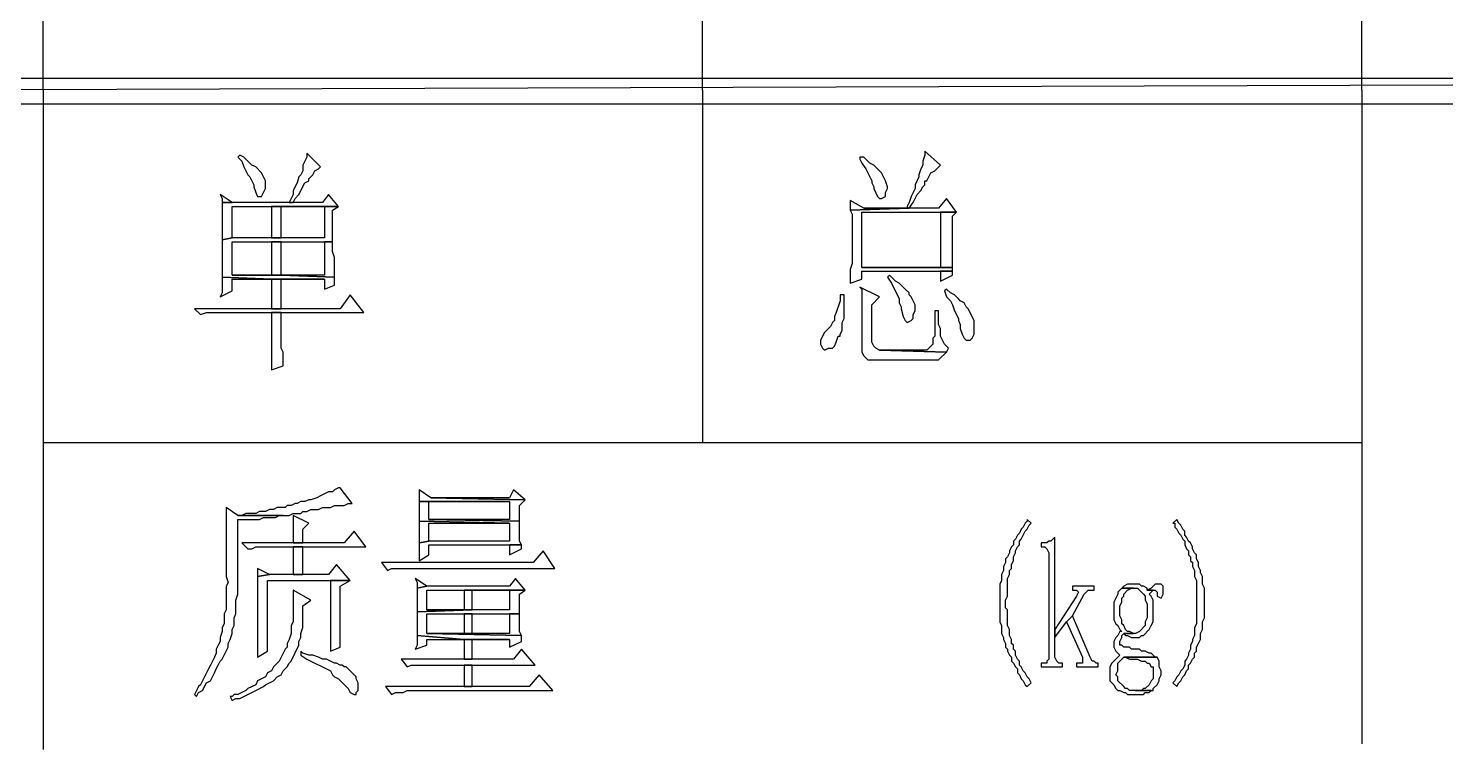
# Model space of a CAD drawing. Extents: x -15.4 to 0.8, y 0.3 to 11.8.
# Drawn here: x -1.348 to -0.748, y 1.055 to 1.361 of the extents above; entities that cross this region are included whole.
import ezdxf

# ---------------------------------------------------------------- set-up
doc = ezdxf.new("R2010")
doc.units = 0
doc.header["$MEASUREMENT"] = 0
doc.linetypes.add('AUSGEZOGEN', pattern=[0])
doc.layers.get('0').update_dxf_attribs({"linetype": 'AUSGEZOGEN'})

msp = doc.modelspace()

# ---------------------------------------------------------------- linework, layer by layer
for points in [[(-1.34211, 1.3344), (-1.34211, 2.6744)], [(-1.06295, 1.3344), (-1.06295, 2.6744)], [(-0.78378, 1.3344), (-0.78378, 2.6744)], [(-3.26878, 1.3394), (-3.26878, 1.32856), (-3.26878, 1.32856), (0.08122, 1.3394), (-3.26878, 1.3394)], [(-3.26878, 1.32856), (0.08122, 1.3394), (0.08122, 1.3394), (0.08122, 1.32856), (-3.26878, 1.32856)], [(-1.34211, 1.3344), (-1.34211, 1.05523)], [(-1.06295, 1.3344), (-1.06295, 1.18523)], [(-0.78378, 1.3344), (-0.78378, 1.05773)], [(-0.96878, 1.30856), (-0.96878, 1.3069), (-0.96878, 1.3069), (-0.96961, 1.3044), (-0.96961, 1.3044), (-0.96961, 1.30273), (-0.96961, 1.30273), (-0.97045, 1.30106), (-0.97045, 1.30106), (-0.97128, 1.29856), (-0.97128, 1.29856), (-0.97128, 1.29773), (-0.97128, 1.29773), (-0.97295, 1.2944), (-0.97295, 1.2944), (-0.97295, 1.29273), (-0.97295, 1.29273), (-0.97461, 1.2894), (-0.97461, 1.2894), (-0.97545, 1.2869), (-0.97545, 1.2869), (-0.97628, 1.28523), (-0.97628, 1.28523), (-0.97628, 1.2844), (-0.97628, 1.2844), (-0.99461, 1.2844), (-0.99461, 1.2844), (-0.97545, 1.2844), (-0.97545, 1.2844), (-0.97378, 1.2869), (-0.97378, 1.2869), (-0.97295, 1.28856), (-0.97295, 1.28856), (-0.97211, 1.29023), (-0.97211, 1.29023), (-0.97045, 1.2919), (-0.97045, 1.2919), (-0.96961, 1.29356), (-0.96961, 1.29356), (-0.96878, 1.2944), (-0.96878, 1.2944), (-0.96878, 1.29606), (-0.96878, 1.29606), (-0.96795, 1.29606), (-0.96795, 1.29606), (-0.96711, 1.29773), (-0.96711, 1.29773), (-0.96628, 1.2994), (-0.96628, 1.2994), (-0.96461, 1.30023), (-0.96461, 1.30023), (-0.96211, 1.30273), (-0.96878, 1.30856)], [(-1.25878, 1.3069), (-1.25961, 1.30606), (-1.25961, 1.30606), (-1.25795, 1.3044), (-1.25795, 1.3044), (-1.25711, 1.3019), (-1.25711, 1.3019), (-1.25545, 1.29856), (-1.25545, 1.29856), (-1.25461, 1.29773), (-1.25461, 1.29773), (-1.25295, 1.2944), (-1.25295, 1.2944), (-1.25295, 1.29356), (-1.25295, 1.29356), (-1.25211, 1.29106), (-1.25211, 1.29106), (-1.25128, 1.2894), (-1.25128, 1.2894), (-1.24961, 1.2894), (-1.24961, 1.2894), (-1.24878, 1.29106), (-1.24878, 1.29106), (-1.24795, 1.29273), (-1.24795, 1.29273), (-1.24795, 1.29606), (-1.24795, 1.29606), (-1.24878, 1.29773), (-1.24878, 1.29773), (-1.24961, 1.2994), (-1.24961, 1.2994), (-1.25211, 1.3019), (-1.25211, 1.3019), (-1.25378, 1.30273), (-1.25378, 1.30273), (-1.25711, 1.30606), (-1.25878, 1.3069)], [(-1.23045, 1.30773), (-1.23045, 1.30606), (-1.23045, 1.30606), (-1.23211, 1.30273), (-1.23211, 1.30273), (-1.23211, 1.30023), (-1.23211, 1.30023), (-1.23295, 1.29856), (-1.23295, 1.29856), (-1.23378, 1.29773), (-1.23378, 1.29773), (-1.23461, 1.29523), (-1.23461, 1.29523), (-1.23628, 1.2919), (-1.23628, 1.2919), (-1.23628, 1.29023), (-1.23628, 1.29023), (-1.23711, 1.28856), (-1.23711, 1.28856), (-1.23795, 1.2869), (-1.23795, 1.2869), (-1.23628, 1.2869), (-1.23628, 1.2869), (-1.23545, 1.28856), (-1.23545, 1.28856), (-1.23378, 1.29023), (-1.23378, 1.29023), (-1.23128, 1.29523), (-1.23128, 1.29523), (-1.22961, 1.29606), (-1.22961, 1.29606), (-1.22961, 1.2969), (-1.22961, 1.2969), (-1.22795, 1.29856), (-1.22795, 1.29856), (-1.22711, 1.30023), (-1.22711, 1.30023), (-1.22545, 1.30106), (-1.22545, 1.30106), (-1.22461, 1.3019), (-1.23045, 1.30773)], [(-0.99628, 1.30606), (-0.99628, 1.30523), (-0.99628, 1.30523), (-0.99545, 1.30356), (-0.99545, 1.30356), (-0.99378, 1.30106), (-0.99378, 1.30106), (-0.99295, 1.2994), (-0.99295, 1.2994), (-0.99211, 1.29773), (-0.99211, 1.29773), (-0.99128, 1.29606), (-0.99128, 1.29606), (-0.99128, 1.29523), (-0.99128, 1.29523), (-0.99045, 1.29356), (-0.99045, 1.29356), (-0.99045, 1.29273), (-0.99045, 1.29273), (-0.98878, 1.2894), (-0.98878, 1.2894), (-0.98795, 1.28856), (-0.98795, 1.28856), (-0.98711, 1.28856), (-0.98711, 1.28856), (-0.98545, 1.2894), (-0.98545, 1.2894), (-0.98545, 1.29106), (-0.98545, 1.29106), (-0.98461, 1.29273), (-0.98461, 1.29273), (-0.98461, 1.29356), (-0.98461, 1.29356), (-0.98545, 1.29606), (-0.98545, 1.29606), (-0.98628, 1.29773), (-0.98628, 1.29773), (-0.98711, 1.2994), (-0.98711, 1.2994), (-0.98795, 1.30023), (-0.98795, 1.30023), (-0.98878, 1.30106), (-0.98878, 1.30106), (-0.99045, 1.30273), (-0.99045, 1.30273), (-0.99211, 1.30356), (-0.99211, 1.30356), (-0.99461, 1.30606), (-0.99628, 1.30606)], [(-1.26711, 1.29023), (-1.26628, 1.28856), (-1.26628, 1.28856), (-1.26628, 1.2869), (-1.26628, 1.2869), (-1.26211, 1.2869), (-1.26711, 1.29023)], [(-1.22128, 1.29023), (-1.22378, 1.2869), (-1.22378, 1.2869), (-1.26628, 1.2869), (-1.26628, 1.2869), (-1.26628, 1.27106), (-1.26628, 1.27106), (-1.26211, 1.2719), (-1.26211, 1.2719), (-1.26211, 1.28523), (-1.26211, 1.28523), (-1.21711, 1.28523), (-1.22128, 1.29023)], [(-1.21711, 1.28523), (-1.24545, 1.28523), (-1.24545, 1.28523), (-1.22295, 1.28523), (-1.22295, 1.28523), (-1.22295, 1.2719), (-1.22295, 1.2719), (-1.26211, 1.2719), (-1.26211, 1.2719), (-1.26628, 1.27106), (-1.26628, 1.27106), (-1.26628, 1.25523), (-1.26628, 1.25523), (-1.24545, 1.2544), (-1.24545, 1.2544), (-1.22295, 1.2544), (-1.22295, 1.2544), (-1.22295, 1.25023), (-1.22295, 1.25023), (-1.21878, 1.2519), (-1.21878, 1.2519), (-1.21878, 1.25523), (-1.21878, 1.25523), (-1.24128, 1.25606), (-1.24128, 1.25606), (-1.26211, 1.25606), (-1.26211, 1.25606), (-1.26211, 1.27023), (-1.26211, 1.27023), (-1.21961, 1.27023), (-1.21961, 1.27023), (-1.21961, 1.28356), (-1.21711, 1.28523)], [(-1.24545, 1.28523), (-1.24545, 1.2719), (-1.24545, 1.2719), (-1.24128, 1.2719), (-1.24128, 1.2719), (-1.24128, 1.28523), (-1.24128, 1.28523), (-1.22295, 1.28523), (-1.24545, 1.28523)], [(-0.95961, 1.28856), (-0.96295, 1.2844), (-0.96295, 1.2844), (-0.97545, 1.2844), (-0.97545, 1.2844), (-1.00045, 1.28356), (-1.00045, 1.28356), (-0.99961, 1.2819), (-0.99961, 1.2819), (-0.99961, 1.26106), (-0.99961, 1.26106), (-1.00045, 1.25856), (-1.00045, 1.25856), (-1.00045, 1.25273), (-1.00045, 1.25273), (-0.99545, 1.2544), (-0.99545, 1.2544), (-0.99545, 1.25773), (-0.99545, 1.25773), (-0.95711, 1.25773), (-0.95711, 1.25773), (-0.95711, 1.2594), (-0.95711, 1.2594), (-0.99545, 1.2594), (-0.99545, 1.2594), (-0.99545, 1.28273), (-0.99545, 1.28273), (-0.95545, 1.28273), (-0.95961, 1.28856)], [(-1.00045, 1.28773), (-1.00045, 1.28356), (-1.00045, 1.28356), (-0.97545, 1.2844), (-0.97545, 1.2844), (-0.99461, 1.2844), (-1.00045, 1.28773)], [(-0.95545, 1.28273), (-0.96211, 1.28273), (-0.96211, 1.28273), (-0.96211, 1.2594), (-0.96211, 1.2594), (-0.99545, 1.2594), (-0.99545, 1.2594), (-0.95711, 1.2594), (-0.95711, 1.2594), (-0.95711, 1.28106), (-0.95545, 1.28273)], [(-1.24128, 1.27023), (-1.24545, 1.27023), (-1.24545, 1.27023), (-1.24545, 1.25606), (-1.24545, 1.25606), (-1.26211, 1.25606), (-1.26211, 1.25606), (-1.24128, 1.25606), (-1.24128, 1.27023)], [(-1.21961, 1.27023), (-1.22295, 1.27023), (-1.22295, 1.27023), (-1.22295, 1.25606), (-1.22295, 1.25606), (-1.24128, 1.25606), (-1.24128, 1.25606), (-1.21878, 1.25523), (-1.21878, 1.25523), (-1.21878, 1.26356), (-1.21878, 1.26356), (-1.21961, 1.26606), (-1.21961, 1.26606), (-1.21961, 1.26773), (-1.21961, 1.27023)], [(-1.26628, 1.25523), (-1.26628, 1.24856), (-1.26628, 1.24856), (-1.26711, 1.2469), (-1.26711, 1.2469), (-1.26211, 1.2494), (-1.26211, 1.2494), (-1.26211, 1.2544), (-1.26211, 1.2544), (-1.24545, 1.2544), (-1.26628, 1.25523)], [(-1.24545, 1.2544), (-1.24545, 1.2419), (-1.24545, 1.2419), (-1.24128, 1.2419), (-1.24128, 1.2419), (-1.24128, 1.2544), (-1.24128, 1.2544), (-1.22295, 1.2544), (-1.24545, 1.2544)], [(-0.98378, 1.25606), (-0.98461, 1.25523), (-0.98461, 1.25523), (-0.98295, 1.25273), (-0.98295, 1.25273), (-0.97961, 1.24606), (-0.97961, 1.24606), (-0.97961, 1.2444), (-0.97961, 1.2444), (-0.97878, 1.24273), (-0.97878, 1.24273), (-0.97878, 1.2419), (-0.97878, 1.2419), (-0.97795, 1.23856), (-0.97795, 1.23856), (-0.97711, 1.2369), (-0.97711, 1.2369), (-0.97628, 1.23606), (-0.97628, 1.23606), (-0.97461, 1.2369), (-0.97461, 1.2369), (-0.97378, 1.23773), (-0.97378, 1.23773), (-0.97378, 1.2394), (-0.97378, 1.2394), (-0.97295, 1.24106), (-0.97295, 1.24106), (-0.97295, 1.24356), (-0.97295, 1.24356), (-0.97378, 1.24523), (-0.97378, 1.24523), (-0.97461, 1.2469), (-0.97461, 1.2469), (-0.97545, 1.24773), (-0.97545, 1.24773), (-0.97545, 1.24856), (-0.97545, 1.24856), (-0.97711, 1.25023), (-0.97711, 1.25023), (-0.97795, 1.25106), (-0.97795, 1.25106), (-0.97961, 1.25273), (-0.97961, 1.25273), (-0.98128, 1.25356), (-0.98128, 1.25356), (-0.98295, 1.25523), (-0.98378, 1.25606)], [(-0.95711, 1.25773), (-0.96211, 1.25773), (-0.96211, 1.25773), (-0.96211, 1.25356), (-0.96211, 1.25356), (-0.95711, 1.25606), (-0.95711, 1.25606), (-0.95711, 1.2569), (-0.95711, 1.25773)], [(-0.99628, 1.25106), (-0.99545, 1.25023), (-0.99545, 1.25023), (-0.99545, 1.22356), (-0.99545, 1.22356), (-0.99461, 1.2219), (-0.99461, 1.2219), (-0.99295, 1.22023), (-0.99295, 1.22023), (-0.96295, 1.22023), (-0.96295, 1.22023), (-0.95961, 1.22356), (-0.95961, 1.22356), (-0.98795, 1.2244), (-0.98795, 1.2244), (-0.98961, 1.22523), (-0.98961, 1.22523), (-0.99045, 1.22606), (-0.99045, 1.22606), (-0.99128, 1.22773), (-0.99128, 1.22773), (-0.99128, 1.24356), (-0.99128, 1.24356), (-0.98795, 1.2469), (-0.99628, 1.25106)], [(-0.95961, 1.25023), (-0.96045, 1.2494), (-0.96045, 1.2494), (-0.95961, 1.2469), (-0.95961, 1.2469), (-0.95795, 1.24523), (-0.95795, 1.24523), (-0.95711, 1.24356), (-0.95711, 1.24356), (-0.95628, 1.24106), (-0.95628, 1.24106), (-0.95461, 1.23773), (-0.95461, 1.23773), (-0.95461, 1.2369), (-0.95461, 1.2369), (-0.95378, 1.23523), (-0.95378, 1.23523), (-0.95378, 1.23356), (-0.95378, 1.23356), (-0.95295, 1.23106), (-0.95295, 1.23106), (-0.95211, 1.2294), (-0.95211, 1.2294), (-0.95128, 1.22856), (-0.95128, 1.22856), (-0.94961, 1.22856), (-0.94961, 1.22856), (-0.94878, 1.2294), (-0.94878, 1.2294), (-0.94795, 1.23106), (-0.94795, 1.23106), (-0.94795, 1.2369), (-0.94795, 1.2369), (-0.95045, 1.2419), (-0.95045, 1.2419), (-0.95128, 1.24273), (-0.95128, 1.24273), (-0.95211, 1.2444), (-0.95211, 1.2444), (-0.95378, 1.24523), (-0.95378, 1.24523), (-0.95461, 1.24606), (-0.95461, 1.24606), (-0.95628, 1.24773), (-0.95628, 1.24773), (-0.95795, 1.24856), (-0.95795, 1.24856), (-0.95961, 1.25023), (-0.95961, 1.25023)], [(-1.21211, 1.24773), (-1.21628, 1.2419), (-1.21628, 1.2419), (-1.27795, 1.2419), (-1.27795, 1.2419), (-1.27545, 1.2394), (-1.27545, 1.2394), (-1.27295, 1.24023), (-1.27295, 1.24023), (-1.20628, 1.24023), (-1.21211, 1.24773)], [(-1.00295, 1.24773), (-1.00461, 1.24773), (-1.00461, 1.24773), (-1.00461, 1.24523), (-1.00461, 1.24523), (-1.00628, 1.24023), (-1.00628, 1.24023), (-1.00711, 1.23856), (-1.00711, 1.23856), (-1.00711, 1.2369), (-1.00711, 1.2369), (-1.00795, 1.23606), (-1.00795, 1.23606), (-1.00878, 1.2344), (-1.00878, 1.2344), (-1.00961, 1.23356), (-1.00961, 1.23356), (-1.01128, 1.2319), (-1.01128, 1.2319), (-1.01295, 1.22856), (-1.01295, 1.22856), (-1.01295, 1.2269), (-1.01295, 1.2269), (-1.01211, 1.22523), (-1.01211, 1.22523), (-1.01128, 1.2244), (-1.01128, 1.2244), (-1.00961, 1.22523), (-1.00961, 1.22523), (-1.00795, 1.22523), (-1.00795, 1.22523), (-1.00711, 1.22606), (-1.00711, 1.22606), (-1.00628, 1.22773), (-1.00628, 1.22773), (-1.00545, 1.23023), (-1.00545, 1.23023), (-1.00461, 1.23023), (-1.00461, 1.23023), (-1.00461, 1.23106), (-1.00461, 1.23106), (-1.00378, 1.23273), (-1.00378, 1.23273), (-1.00378, 1.23606), (-1.00378, 1.23606), (-1.00295, 1.23773), (-1.00295, 1.23773), (-1.00295, 1.24523), (-1.00295, 1.24773)], [(-1.24128, 1.24023), (-1.24545, 1.24023), (-1.24545, 1.24023), (-1.24545, 1.21606), (-1.24545, 1.21606), (-1.24045, 1.21773), (-1.24045, 1.21773), (-1.24045, 1.22356), (-1.24045, 1.22356), (-1.24128, 1.22523), (-1.24128, 1.22523), (-1.24128, 1.24023), (-1.24128, 1.24023)], [(-0.96295, 1.24106), (-0.96461, 1.24106), (-0.96461, 1.24106), (-0.96461, 1.23023), (-0.96461, 1.23023), (-0.96545, 1.2294), (-0.96545, 1.2294), (-0.96545, 1.2269), (-0.96545, 1.2269), (-0.96795, 1.2244), (-0.96795, 1.2244), (-0.98795, 1.2244), (-0.98795, 1.2244), (-0.95961, 1.22356), (-0.95961, 1.22356), (-0.95878, 1.22523), (-0.95878, 1.22523), (-0.96045, 1.2269), (-0.96045, 1.2269), (-0.96211, 1.23023), (-0.96211, 1.23023), (-0.96211, 1.23356), (-0.96211, 1.23356), (-0.96295, 1.23523), (-0.96295, 1.23523), (-0.96295, 1.24023), (-0.96295, 1.24106)], [(-1.34211, 1.18523), (-0.78378, 1.18523)], [(-1.21628, 1.16606), (-1.21711, 1.16606), (-1.21711, 1.16606), (-1.21878, 1.16523), (-1.21878, 1.16523), (-1.21961, 1.1644), (-1.21961, 1.1644), (-1.22128, 1.1644), (-1.22128, 1.1644), (-1.22295, 1.16356), (-1.22295, 1.16356), (-1.22461, 1.16273), (-1.22461, 1.16273), (-1.22628, 1.1619), (-1.22628, 1.1619), (-1.22878, 1.16106), (-1.22878, 1.16106), (-1.22961, 1.16106), (-1.22961, 1.16106), (-1.23128, 1.16023), (-1.23128, 1.16023), (-1.23295, 1.16023), (-1.23295, 1.16023), (-1.23461, 1.1594), (-1.23461, 1.1594), (-1.23545, 1.1594), (-1.23545, 1.1594), (-1.23711, 1.15856), (-1.23711, 1.15856), (-1.23878, 1.15856), (-1.23878, 1.15856), (-1.23961, 1.15773), (-1.23961, 1.15773), (-1.24295, 1.15773), (-1.24295, 1.15773), (-1.24461, 1.1569), (-1.24461, 1.1569), (-1.24628, 1.1569), (-1.24628, 1.1569), (-1.24795, 1.15606), (-1.24795, 1.15606), (-1.25045, 1.15606), (-1.25045, 1.15606), (-1.25211, 1.15523), (-1.25211, 1.15523), (-1.25628, 1.15523), (-1.25628, 1.15523), (-1.25795, 1.1544), (-1.25795, 1.1544), (-1.25961, 1.1544), (-1.25961, 1.1544), (-1.23795, 1.1544), (-1.23795, 1.1544), (-1.23628, 1.15523), (-1.23628, 1.15523), (-1.23295, 1.15523), (-1.23295, 1.15523), (-1.23211, 1.15606), (-1.23211, 1.15606), (-1.23045, 1.15606), (-1.23045, 1.15606), (-1.22878, 1.1569), (-1.22878, 1.1569), (-1.22545, 1.1569), (-1.22545, 1.1569), (-1.22378, 1.15773), (-1.22378, 1.15773), (-1.22045, 1.15773), (-1.22045, 1.15773), (-1.21878, 1.15856), (-1.21878, 1.15856), (-1.21461, 1.15856), (-1.21461, 1.15856), (-1.21295, 1.1594), (-1.21295, 1.1594), (-1.21128, 1.1594), (-1.21628, 1.16606)], [(-1.18295, 1.16523), (-1.18295, 1.16023), (-1.18295, 1.16023), (-1.14461, 1.16023), (-1.14461, 1.16023), (-1.14461, 1.15273), (-1.14461, 1.15273), (-1.17878, 1.15273), (-1.17878, 1.15273), (-1.14045, 1.1519), (-1.14045, 1.1519), (-1.14045, 1.15856), (-1.14045, 1.15856), (-1.13795, 1.16106), (-1.13795, 1.16106), (-1.17795, 1.1619), (-1.18295, 1.16523)], [(-1.14295, 1.16523), (-1.14461, 1.1619), (-1.14461, 1.1619), (-1.17795, 1.1619), (-1.17795, 1.1619), (-1.13795, 1.16106), (-1.14295, 1.16523)], [(-1.18295, 1.16023), (-1.18295, 1.1519), (-1.18295, 1.1519), (-1.14461, 1.15106), (-1.14461, 1.15106), (-1.14461, 1.14356), (-1.14461, 1.14356), (-1.17878, 1.14356), (-1.17878, 1.14356), (-1.18295, 1.14273), (-1.18295, 1.14273), (-1.18295, 1.13523), (-1.18295, 1.13523), (-1.17878, 1.13773), (-1.17878, 1.13773), (-1.17878, 1.1419), (-1.17878, 1.1419), (-1.13961, 1.1419), (-1.13961, 1.1419), (-1.14045, 1.14356), (-1.14045, 1.14356), (-1.14045, 1.1519), (-1.14045, 1.1519), (-1.17878, 1.15273), (-1.17878, 1.15273), (-1.17878, 1.16023), (-1.17878, 1.16023), (-1.14461, 1.16023), (-1.18295, 1.16023)], [(-1.26461, 1.15773), (-1.26461, 1.12856), (-1.26461, 1.12856), (-1.26378, 1.12606), (-1.26378, 1.12606), (-1.26461, 1.1244), (-1.26461, 1.1244), (-1.26461, 1.1144), (-1.26461, 1.1144), (-1.26545, 1.11273), (-1.26545, 1.11273), (-1.26545, 1.10856), (-1.26545, 1.10856), (-1.26628, 1.1069), (-1.26628, 1.1069), (-1.26628, 1.10523), (-1.26628, 1.10523), (-1.26711, 1.10273), (-1.26711, 1.10273), (-1.26711, 1.10106), (-1.26711, 1.10106), (-1.26795, 1.0994), (-1.26795, 1.0994), (-1.26878, 1.09773), (-1.26878, 1.09773), (-1.26878, 1.09606), (-1.26878, 1.09606), (-1.26961, 1.0944), (-1.26961, 1.0944), (-1.27128, 1.09106), (-1.27128, 1.09106), (-1.27211, 1.0894), (-1.27211, 1.0894), (-1.27545, 1.08273), (-1.27545, 1.08273), (-1.27628, 1.0819), (-1.27628, 1.0819), (-1.27711, 1.08023), (-1.27711, 1.08023), (-1.27795, 1.07856), (-1.27795, 1.07856), (-1.27711, 1.07773), (-1.27711, 1.07773), (-1.27628, 1.0794), (-1.27628, 1.0794), (-1.27461, 1.08023), (-1.27461, 1.08023), (-1.27295, 1.08356), (-1.27295, 1.08356), (-1.27128, 1.0844), (-1.27128, 1.0844), (-1.26961, 1.08773), (-1.26961, 1.08773), (-1.26878, 1.0894), (-1.26878, 1.0894), (-1.26795, 1.09106), (-1.26795, 1.09106), (-1.26711, 1.09273), (-1.26711, 1.09273), (-1.26628, 1.09356), (-1.26628, 1.09356), (-1.26378, 1.09856), (-1.26378, 1.09856), (-1.26378, 1.10023), (-1.26378, 1.10023), (-1.26295, 1.1019), (-1.26295, 1.1019), (-1.26211, 1.1044), (-1.26211, 1.1044), (-1.26211, 1.10606), (-1.26211, 1.10606), (-1.26128, 1.10773), (-1.26128, 1.10773), (-1.26128, 1.11106), (-1.26128, 1.11106), (-1.26045, 1.11273), (-1.26045, 1.11273), (-1.26045, 1.11856), (-1.26045, 1.11856), (-1.25961, 1.12106), (-1.25961, 1.12106), (-1.25961, 1.15273), (-1.25961, 1.15273), (-1.25045, 1.15273), (-1.25045, 1.15273), (-1.24878, 1.15356), (-1.24878, 1.15356), (-1.24378, 1.15356), (-1.24378, 1.15356), (-1.24211, 1.1544), (-1.24211, 1.1544), (-1.24045, 1.1544), (-1.24045, 1.1544), (-1.25961, 1.1544), (-1.26461, 1.15773)], [(-1.23628, 1.1544), (-1.23628, 1.14273), (-1.23628, 1.14273), (-1.23211, 1.14273), (-1.23211, 1.14273), (-1.23211, 1.14856), (-1.23211, 1.14856), (-1.22961, 1.15106), (-1.23628, 1.1544)], [(-0.92545, 1.15273), (-0.92545, 1.1519), (-0.92545, 1.1519), (-0.92628, 1.15106), (-0.92628, 1.15106), (-0.92711, 1.1494), (-0.92711, 1.1494), (-0.92795, 1.14856), (-0.92795, 1.14856), (-0.92878, 1.1469), (-0.92878, 1.1469), (-0.92961, 1.14606), (-0.92961, 1.14606), (-0.93045, 1.1444), (-0.93045, 1.1444), (-0.93128, 1.14356), (-0.93128, 1.14356), (-0.93128, 1.1419), (-0.93128, 1.1419), (-0.93211, 1.14106), (-0.93211, 1.14106), (-0.93295, 1.1394), (-0.93295, 1.1394), (-0.93295, 1.13856), (-0.93295, 1.13856), (-0.93378, 1.1369), (-0.93378, 1.1369), (-0.93461, 1.13606), (-0.93461, 1.13606), (-0.93461, 1.1344), (-0.93461, 1.1344), (-0.93545, 1.13273), (-0.93545, 1.13273), (-0.93545, 1.13106), (-0.93545, 1.13106), (-0.93628, 1.1294), (-0.93628, 1.1294), (-0.93628, 1.1269), (-0.93628, 1.1269), (-0.93711, 1.12523), (-0.93711, 1.12523), (-0.93711, 1.1094), (-0.93711, 1.1094), (-0.93628, 1.10773), (-0.93628, 1.10773), (-0.93628, 1.1044), (-0.93628, 1.1044), (-0.93545, 1.10273), (-0.93545, 1.10273), (-0.93545, 1.1019), (-0.93545, 1.1019), (-0.93461, 1.10023), (-0.93461, 1.10023), (-0.93461, 1.09856), (-0.93461, 1.09856), (-0.93378, 1.09773), (-0.93378, 1.09773), (-0.93378, 1.0969), (-0.93378, 1.0969), (-0.93295, 1.09523), (-0.93295, 1.09523), (-0.93211, 1.0944), (-0.93211, 1.0944), (-0.93211, 1.09273), (-0.93211, 1.09273), (-0.93128, 1.0919), (-0.93128, 1.0919), (-0.93045, 1.09023), (-0.93045, 1.09023), (-0.92961, 1.0894), (-0.92961, 1.0894), (-0.92961, 1.08773), (-0.92961, 1.08773), (-0.92878, 1.0869), (-0.92878, 1.0869), (-0.92795, 1.08523), (-0.92795, 1.08523), (-0.92711, 1.0844), (-0.92711, 1.0844), (-0.92628, 1.08273), (-0.92628, 1.08273), (-0.92545, 1.0819), (-0.92545, 1.0819), (-0.92378, 1.08356), (-0.92378, 1.08356), (-0.92461, 1.08523), (-0.92461, 1.08523), (-0.92545, 1.08606), (-0.92545, 1.08606), (-0.92628, 1.08773), (-0.92628, 1.08773), (-0.92711, 1.08856), (-0.92711, 1.08856), (-0.92795, 1.09023), (-0.92795, 1.09023), (-0.92878, 1.09106), (-0.92878, 1.09106), (-0.92878, 1.09273), (-0.92878, 1.09273), (-0.92961, 1.09356), (-0.92961, 1.09356), (-0.93045, 1.09523), (-0.93045, 1.09523), (-0.93045, 1.0969), (-0.93045, 1.0969), (-0.93128, 1.09773), (-0.93128, 1.09773), (-0.93128, 1.0994), (-0.93128, 1.0994), (-0.93211, 1.10023), (-0.93211, 1.10023), (-0.93211, 1.1019), (-0.93211, 1.1019), (-0.93295, 1.10356), (-0.93295, 1.10356), (-0.93295, 1.10606), (-0.93295, 1.10606), (-0.93378, 1.10773), (-0.93378, 1.10773), (-0.93378, 1.1144), (-0.93378, 1.1144), (-0.93461, 1.11523), (-0.93461, 1.11523), (-0.93461, 1.11856), (-0.93461, 1.11856), (-0.93378, 1.12023), (-0.93378, 1.12023), (-0.93378, 1.12773), (-0.93378, 1.12773), (-0.93295, 1.1294), (-0.93295, 1.1294), (-0.93295, 1.13106), (-0.93295, 1.13106), (-0.93211, 1.1319), (-0.93211, 1.1319), (-0.93211, 1.13356), (-0.93211, 1.13356), (-0.93128, 1.13523), (-0.93128, 1.13523), (-0.93128, 1.1369), (-0.93128, 1.1369), (-0.93045, 1.13856), (-0.93045, 1.13856), (-0.93045, 1.1394), (-0.93045, 1.1394), (-0.92961, 1.14106), (-0.92961, 1.14106), (-0.92878, 1.1419), (-0.92878, 1.1419), (-0.92878, 1.14356), (-0.92878, 1.14356), (-0.92795, 1.1444), (-0.92795, 1.1444), (-0.92628, 1.14773), (-0.92628, 1.14773), (-0.92545, 1.14856), (-0.92545, 1.14856), (-0.92461, 1.15023), (-0.92461, 1.15023), (-0.92378, 1.15106), (-0.92545, 1.15273)], [(-0.86211, 1.15273), (-0.86378, 1.15106), (-0.86378, 1.15106), (-0.86295, 1.15106), (-0.86295, 1.15106), (-0.86295, 1.1494), (-0.86295, 1.1494), (-0.86211, 1.14856), (-0.86211, 1.14856), (-0.86128, 1.1469), (-0.86128, 1.1469), (-0.86045, 1.14606), (-0.86045, 1.14606), (-0.85961, 1.1444), (-0.85961, 1.1444), (-0.85878, 1.14356), (-0.85878, 1.14356), (-0.85878, 1.1419), (-0.85878, 1.1419), (-0.85795, 1.14023), (-0.85795, 1.14023), (-0.85711, 1.1394), (-0.85711, 1.1394), (-0.85711, 1.13773), (-0.85711, 1.13773), (-0.85628, 1.1369), (-0.85628, 1.1369), (-0.85628, 1.13523), (-0.85628, 1.13523), (-0.85545, 1.1344), (-0.85545, 1.1344), (-0.85545, 1.13273), (-0.85545, 1.13273), (-0.85461, 1.13106), (-0.85461, 1.13106), (-0.85461, 1.12856), (-0.85461, 1.12856), (-0.85378, 1.1269), (-0.85378, 1.1269), (-0.85378, 1.10856), (-0.85378, 1.10856), (-0.85461, 1.1069), (-0.85461, 1.1069), (-0.85461, 1.10356), (-0.85461, 1.10356), (-0.85545, 1.1019), (-0.85545, 1.1019), (-0.85545, 1.10106), (-0.85545, 1.10106), (-0.85628, 1.0994), (-0.85628, 1.0994), (-0.85628, 1.09773), (-0.85628, 1.09773), (-0.85711, 1.09606), (-0.85711, 1.09606), (-0.85711, 1.09523), (-0.85711, 1.09523), (-0.85795, 1.09356), (-0.85795, 1.09356), (-0.85878, 1.09273), (-0.85878, 1.09273), (-0.85878, 1.09106), (-0.85878, 1.09106), (-0.85961, 1.0894), (-0.85961, 1.0894), (-0.86045, 1.08856), (-0.86045, 1.08856), (-0.86128, 1.0869), (-0.86128, 1.0869), (-0.86211, 1.08606), (-0.86211, 1.08606), (-0.86295, 1.0844), (-0.86295, 1.0844), (-0.86378, 1.08356), (-0.86378, 1.08356), (-0.86211, 1.0819), (-0.86211, 1.0819), (-0.86128, 1.08356), (-0.86128, 1.08356), (-0.86045, 1.0844), (-0.86045, 1.0844), (-0.85961, 1.08606), (-0.85961, 1.08606), (-0.85878, 1.0869), (-0.85878, 1.0869), (-0.85795, 1.08856), (-0.85795, 1.08856), (-0.85711, 1.0894), (-0.85711, 1.0894), (-0.85711, 1.09106), (-0.85711, 1.09106), (-0.85628, 1.0919), (-0.85628, 1.0919), (-0.85545, 1.09356), (-0.85545, 1.09356), (-0.85461, 1.0944), (-0.85461, 1.0944), (-0.85461, 1.09606), (-0.85461, 1.09606), (-0.85378, 1.0969), (-0.85378, 1.0969), (-0.85378, 1.09856), (-0.85378, 1.09856), (-0.85295, 1.10023), (-0.85295, 1.10023), (-0.85211, 1.1019), (-0.85211, 1.1019), (-0.85211, 1.1044), (-0.85211, 1.1044), (-0.85128, 1.10606), (-0.85128, 1.10606), (-0.85128, 1.1094), (-0.85128, 1.1094), (-0.85045, 1.11106), (-0.85045, 1.11106), (-0.85045, 1.12356), (-0.85045, 1.12356), (-0.85128, 1.12523), (-0.85128, 1.12523), (-0.85128, 1.12856), (-0.85128, 1.12856), (-0.85211, 1.13023), (-0.85211, 1.13023), (-0.85211, 1.13106), (-0.85211, 1.13106), (-0.85295, 1.13273), (-0.85295, 1.13273), (-0.85295, 1.1344), (-0.85295, 1.1344), (-0.85378, 1.13606), (-0.85378, 1.13606), (-0.85378, 1.13773), (-0.85378, 1.13773), (-0.85461, 1.13856), (-0.85461, 1.13856), (-0.85545, 1.14023), (-0.85545, 1.14023), (-0.85545, 1.14106), (-0.85545, 1.14106), (-0.85628, 1.14273), (-0.85628, 1.14273), (-0.85711, 1.14356), (-0.85711, 1.14356), (-0.85795, 1.14523), (-0.85795, 1.14523), (-0.85878, 1.14606), (-0.85878, 1.14606), (-0.85878, 1.14773), (-0.85878, 1.14773), (-0.85961, 1.14856), (-0.85961, 1.14856), (-0.86045, 1.15023), (-0.86045, 1.15023), (-0.86128, 1.15106), (-0.86211, 1.15273)], [(-1.21045, 1.14773), (-1.21461, 1.14273), (-1.21461, 1.14273), (-1.25795, 1.14273), (-1.25795, 1.14273), (-1.25545, 1.14023), (-1.25545, 1.14023), (-1.25378, 1.14023), (-1.25378, 1.14023), (-1.25211, 1.14106), (-1.25211, 1.14106), (-1.20545, 1.14106), (-1.21045, 1.14773)], [(-1.18295, 1.1519), (-1.18295, 1.14273), (-1.18295, 1.14273), (-1.17878, 1.14356), (-1.17878, 1.14356), (-1.17878, 1.15106), (-1.17878, 1.15106), (-1.14461, 1.15106), (-1.18295, 1.1519)], [(-1.23211, 1.1294), (-1.23211, 1.14106), (-1.23211, 1.14106), (-1.23628, 1.14106), (-1.23628, 1.14106), (-1.23628, 1.1294), (-1.23628, 1.1294), (-1.23211, 1.1294), (-1.23211, 1.1294)], [(-1.13961, 1.1419), (-1.14461, 1.1419), (-1.14461, 1.1419), (-1.14461, 1.13773), (-1.14461, 1.13773), (-1.13961, 1.14023), (-1.13961, 1.14023), (-1.13961, 1.14106), (-1.13961, 1.1419)], [(-0.91378, 1.14523), (-0.91461, 1.1444), (-0.91461, 1.1444), (-0.91545, 1.14356), (-0.91545, 1.14356), (-0.91628, 1.14356), (-0.91628, 1.14356), (-0.91711, 1.14273), (-0.91711, 1.14273), (-0.91961, 1.14273), (-0.91961, 1.14273), (-0.91961, 1.14106), (-0.91961, 1.14106), (-0.91795, 1.14106), (-0.91795, 1.14106), (-0.91711, 1.14023), (-0.91711, 1.14023), (-0.91628, 1.13856), (-0.91628, 1.13856), (-0.91628, 1.09356), (-0.91628, 1.09356), (-0.91711, 1.09273), (-0.91711, 1.09273), (-0.91711, 1.0919), (-0.91711, 1.0919), (-0.91961, 1.0919), (-0.91961, 1.0919), (-0.91961, 1.09023), (-0.91961, 1.09023), (-0.91045, 1.09023), (-0.91045, 1.09023), (-0.91045, 1.0919), (-0.91045, 1.0919), (-0.91211, 1.0919), (-0.91211, 1.0919), (-0.91295, 1.09273), (-0.91295, 1.09273), (-0.91378, 1.0944), (-0.91378, 1.0944), (-0.91378, 1.10606), (-0.91378, 1.14523)], [(-1.13045, 1.1394), (-1.13461, 1.1344), (-1.13461, 1.1344), (-1.19878, 1.1344), (-1.19878, 1.1344), (-1.19628, 1.13106), (-1.19628, 1.13106), (-1.19461, 1.1319), (-1.19461, 1.1319), (-1.12545, 1.1319), (-1.13045, 1.1394)], [(-1.21795, 1.13356), (-1.22128, 1.1294), (-1.22128, 1.1294), (-1.24628, 1.1294), (-1.24628, 1.1294), (-1.25128, 1.12856), (-1.25128, 1.12856), (-1.25128, 1.0944), (-1.25128, 1.0944), (-1.24711, 1.0969), (-1.24711, 1.0969), (-1.24711, 1.1269), (-1.24711, 1.1269), (-1.21211, 1.1269), (-1.21795, 1.13356)], [(-1.25128, 1.1319), (-1.25128, 1.12856), (-1.25128, 1.12856), (-1.24628, 1.1294), (-1.25128, 1.1319)], [(-1.23628, 1.12273), (-1.23628, 1.1094), (-1.23628, 1.1094), (-1.23711, 1.10773), (-1.23711, 1.10773), (-1.23711, 1.1044), (-1.23711, 1.1044), (-1.23795, 1.1019), (-1.23795, 1.1019), (-1.23878, 1.10023), (-1.23878, 1.10023), (-1.23878, 1.09856), (-1.23878, 1.09856), (-1.23961, 1.09773), (-1.23961, 1.09773), (-1.24211, 1.09273), (-1.24211, 1.09273), (-1.24461, 1.09023), (-1.24461, 1.09023), (-1.24545, 1.08856), (-1.24545, 1.08856), (-1.24711, 1.08773), (-1.24711, 1.08773), (-1.24795, 1.08606), (-1.24795, 1.08606), (-1.24961, 1.08523), (-1.24961, 1.08523), (-1.25128, 1.0844), (-1.25128, 1.0844), (-1.25211, 1.08273), (-1.25211, 1.08273), (-1.25545, 1.08106), (-1.25545, 1.08106), (-1.25628, 1.08023), (-1.25628, 1.08023), (-1.25795, 1.0794), (-1.25795, 1.0794), (-1.25961, 1.07856), (-1.25961, 1.07856), (-1.26128, 1.07856), (-1.26128, 1.07856), (-1.26211, 1.07773), (-1.26211, 1.07773), (-1.26295, 1.07773), (-1.26295, 1.07773), (-1.26211, 1.07606), (-1.26211, 1.07606), (-1.26045, 1.0769), (-1.26045, 1.0769), (-1.25878, 1.0769), (-1.25878, 1.0769), (-1.25711, 1.07773), (-1.25711, 1.07773), (-1.25378, 1.0794), (-1.25378, 1.0794), (-1.25211, 1.08023), (-1.25211, 1.08023), (-1.24878, 1.0819), (-1.24878, 1.0819), (-1.24795, 1.08273), (-1.24795, 1.08273), (-1.24461, 1.0844), (-1.24461, 1.0844), (-1.24295, 1.08606), (-1.24295, 1.08606), (-1.24128, 1.0869), (-1.24128, 1.0869), (-1.24045, 1.08856), (-1.24045, 1.08856), (-1.23961, 1.0894), (-1.23961, 1.0894), (-1.23878, 1.09023), (-1.23878, 1.09023), (-1.23795, 1.0919), (-1.23795, 1.0919), (-1.23711, 1.09273), (-1.23711, 1.09273), (-1.23378, 1.0994), (-1.23378, 1.0994), (-1.23378, 1.10106), (-1.23378, 1.10106), (-1.23295, 1.10273), (-1.23295, 1.10273), (-1.23295, 1.1044), (-1.23295, 1.1044), (-1.23211, 1.1069), (-1.23211, 1.1069), (-1.23211, 1.11606), (-1.23211, 1.11606), (-1.22878, 1.11856), (-1.23628, 1.12273)], [(-1.21211, 1.1269), (-1.22045, 1.1269), (-1.22045, 1.1269), (-1.22045, 1.0969), (-1.22045, 1.0969), (-1.21628, 1.09856), (-1.21628, 1.09856), (-1.21628, 1.1244), (-1.21211, 1.1269)], [(-1.18461, 1.12773), (-1.18378, 1.12606), (-1.18378, 1.12606), (-1.18378, 1.12356), (-1.18378, 1.12356), (-1.17961, 1.1244), (-1.18461, 1.12773)], [(-1.14211, 1.12773), (-1.14461, 1.1244), (-1.14461, 1.1244), (-1.17961, 1.1244), (-1.17961, 1.1244), (-1.18378, 1.12356), (-1.18378, 1.12356), (-1.18378, 1.11356), (-1.18378, 1.11356), (-1.16045, 1.1144), (-1.16045, 1.1144), (-1.17961, 1.1144), (-1.17961, 1.1144), (-1.17961, 1.12273), (-1.17961, 1.12273), (-1.13795, 1.12273), (-1.14211, 1.12773)], [(-1.13795, 1.12273), (-1.16378, 1.12273), (-1.16378, 1.12273), (-1.14461, 1.12273), (-1.14461, 1.12273), (-1.14461, 1.1144), (-1.14461, 1.1144), (-1.16045, 1.1144), (-1.16045, 1.1144), (-1.18378, 1.11356), (-1.18378, 1.11356), (-1.18378, 1.10356), (-1.18378, 1.10356), (-1.16378, 1.1019), (-1.16378, 1.1019), (-1.14461, 1.1019), (-1.14461, 1.1019), (-1.14461, 1.09856), (-1.14461, 1.09856), (-1.13961, 1.10106), (-1.13961, 1.10106), (-1.13961, 1.10356), (-1.13961, 1.10356), (-1.17961, 1.1044), (-1.17961, 1.1044), (-1.17961, 1.11273), (-1.17961, 1.11273), (-1.14045, 1.11273), (-1.14045, 1.11273), (-1.14045, 1.12106), (-1.13795, 1.12273)], [(-1.16378, 1.12273), (-1.16378, 1.1144), (-1.16378, 1.1144), (-1.17961, 1.1144), (-1.17961, 1.1144), (-1.16045, 1.1144), (-1.16045, 1.1144), (-1.16045, 1.12273), (-1.16045, 1.12273), (-1.14461, 1.12273), (-1.16378, 1.12273)], [(-0.89711, 1.1244), (-0.90628, 1.1244), (-0.90628, 1.1244), (-0.90628, 1.12273), (-0.90628, 1.12273), (-0.90461, 1.12273), (-0.90461, 1.12273), (-0.90378, 1.1219), (-0.90378, 1.1219), (-0.90461, 1.12023), (-0.90461, 1.12023), (-0.91378, 1.10606), (-0.91378, 1.10606), (-0.91378, 1.10273), (-0.91378, 1.10273), (-0.90878, 1.1094), (-0.90878, 1.1094), (-0.90628, 1.1119), (-0.90628, 1.1119), (-0.90128, 1.12106), (-0.90128, 1.12106), (-0.90045, 1.1219), (-0.90045, 1.1219), (-0.89961, 1.12273), (-0.89961, 1.12273), (-0.89711, 1.12273), (-0.89711, 1.1244)], [(-0.88545, 1.12356), (-0.88711, 1.1219), (-0.88711, 1.1219), (-0.88711, 1.12106), (-0.88711, 1.12106), (-0.88878, 1.11773), (-0.88878, 1.11773), (-0.88878, 1.11023), (-0.88878, 1.11023), (-0.88795, 1.10856), (-0.88795, 1.10856), (-0.88711, 1.10773), (-0.88711, 1.10773), (-0.88628, 1.10606), (-0.88628, 1.10606), (-0.88545, 1.10523), (-0.88545, 1.10523), (-0.88628, 1.10523), (-0.88628, 1.10523), (-0.88711, 1.10356), (-0.88711, 1.10356), (-0.88795, 1.10273), (-0.88795, 1.10273), (-0.88878, 1.10106), (-0.88878, 1.10106), (-0.88878, 1.09856), (-0.88878, 1.09856), (-0.88795, 1.0969), (-0.88795, 1.0969), (-0.88628, 1.09523), (-0.88628, 1.09523), (-0.88961, 1.0919), (-0.88961, 1.0919), (-0.89045, 1.09023), (-0.89045, 1.09023), (-0.89045, 1.0844), (-0.89045, 1.0844), (-0.88878, 1.08273), (-0.88878, 1.08273), (-0.88795, 1.08106), (-0.88795, 1.08106), (-0.88711, 1.08023), (-0.88711, 1.08023), (-0.88628, 1.08023), (-0.88628, 1.08023), (-0.88461, 1.0794), (-0.88461, 1.0794), (-0.88378, 1.0794), (-0.88378, 1.0794), (-0.88295, 1.07856), (-0.88295, 1.07856), (-0.87628, 1.07856), (-0.87628, 1.07856), (-0.87545, 1.0794), (-0.87545, 1.0794), (-0.87378, 1.0794), (-0.87378, 1.0794), (-0.87295, 1.08023), (-0.87295, 1.08023), (-0.88211, 1.08023), (-0.88211, 1.08023), (-0.88295, 1.08106), (-0.88295, 1.08106), (-0.88378, 1.08106), (-0.88378, 1.08106), (-0.88461, 1.0819), (-0.88461, 1.0819), (-0.88711, 1.0844), (-0.88711, 1.0844), (-0.88711, 1.08606), (-0.88711, 1.08606), (-0.88795, 1.0869), (-0.88795, 1.0869), (-0.88711, 1.08856), (-0.88711, 1.08856), (-0.88711, 1.0919), (-0.88711, 1.0919), (-0.88461, 1.0944), (-0.88461, 1.0944), (-0.87045, 1.0944), (-0.87045, 1.0944), (-0.87128, 1.0944), (-0.87128, 1.0944), (-0.87295, 1.09606), (-0.87295, 1.09606), (-0.87378, 1.09606), (-0.87378, 1.09606), (-0.87545, 1.0969), (-0.87545, 1.0969), (-0.87711, 1.0969), (-0.87711, 1.0969), (-0.87795, 1.09773), (-0.87795, 1.09773), (-0.88128, 1.09773), (-0.88128, 1.09773), (-0.88211, 1.09856), (-0.88211, 1.09856), (-0.88461, 1.09856), (-0.88461, 1.09856), (-0.88545, 1.0994), (-0.88545, 1.0994), (-0.88628, 1.0994), (-0.88628, 1.0994), (-0.88628, 1.10106), (-0.88628, 1.10106), (-0.88545, 1.10273), (-0.88545, 1.10273), (-0.88545, 1.10356), (-0.88545, 1.10356), (-0.88461, 1.1044), (-0.88461, 1.1044), (-0.88045, 1.1044), (-0.88045, 1.1044), (-0.88211, 1.10523), (-0.88211, 1.10523), (-0.88295, 1.10523), (-0.88295, 1.10523), (-0.88378, 1.10606), (-0.88378, 1.10606), (-0.88461, 1.10773), (-0.88461, 1.10773), (-0.88545, 1.10856), (-0.88545, 1.10856), (-0.88545, 1.11023), (-0.88545, 1.11023), (-0.88628, 1.1119), (-0.88628, 1.1119), (-0.88628, 1.11606), (-0.88628, 1.11606), (-0.88545, 1.11773), (-0.88545, 1.11773), (-0.88545, 1.1194), (-0.88545, 1.1194), (-0.88461, 1.12023), (-0.88461, 1.12023), (-0.88461, 1.12106), (-0.88461, 1.12106), (-0.88295, 1.12273), (-0.88295, 1.12273), (-0.88128, 1.12356), (-0.88128, 1.12356), (-0.88045, 1.12356), (-0.88545, 1.12356)], [(-0.88045, 1.12523), (-0.88295, 1.12523), (-0.88295, 1.12523), (-0.88461, 1.1244), (-0.88461, 1.1244), (-0.88545, 1.12356), (-0.88545, 1.12356), (-0.87878, 1.12356), (-0.87878, 1.12356), (-0.87711, 1.1219), (-0.87711, 1.1219), (-0.87628, 1.12106), (-0.87628, 1.12106), (-0.87545, 1.12023), (-0.87545, 1.12023), (-0.87545, 1.11856), (-0.87545, 1.11856), (-0.87461, 1.1169), (-0.87461, 1.1169), (-0.87461, 1.11106), (-0.87461, 1.11106), (-0.87545, 1.1094), (-0.87545, 1.1094), (-0.87545, 1.10773), (-0.87545, 1.10773), (-0.87795, 1.10523), (-0.87795, 1.10523), (-0.87961, 1.1044), (-0.87961, 1.1044), (-0.88461, 1.1044), (-0.88461, 1.1044), (-0.88378, 1.10356), (-0.88378, 1.10356), (-0.88295, 1.10356), (-0.88295, 1.10356), (-0.88128, 1.10273), (-0.88128, 1.10273), (-0.87795, 1.10273), (-0.87795, 1.10273), (-0.87711, 1.10356), (-0.87711, 1.10356), (-0.87628, 1.10356), (-0.87628, 1.10356), (-0.87378, 1.10606), (-0.87378, 1.10606), (-0.87295, 1.10773), (-0.87295, 1.10773), (-0.87211, 1.1094), (-0.87211, 1.1094), (-0.87211, 1.11856), (-0.87211, 1.11856), (-0.87295, 1.12023), (-0.87295, 1.12023), (-0.87378, 1.12106), (-0.87378, 1.12106), (-0.87211, 1.12273), (-0.87211, 1.12273), (-0.87461, 1.12273), (-0.87461, 1.12273), (-0.87461, 1.12356), (-0.87461, 1.12356), (-0.87628, 1.1244), (-0.87628, 1.1244), (-0.87711, 1.1244), (-0.87711, 1.1244), (-0.87795, 1.12523), (-0.87795, 1.12523), (-0.87961, 1.12523), (-0.88045, 1.12523)], [(-0.86961, 1.12523), (-0.87128, 1.12523), (-0.87128, 1.12523), (-0.87295, 1.12356), (-0.87295, 1.12356), (-0.87461, 1.12273), (-0.87461, 1.12273), (-0.87128, 1.12273), (-0.87128, 1.12273), (-0.87045, 1.1219), (-0.87045, 1.1219), (-0.87045, 1.12023), (-0.87045, 1.12023), (-0.86878, 1.1194), (-0.86878, 1.1194), (-0.86795, 1.12106), (-0.86795, 1.12106), (-0.86795, 1.1244), (-0.86795, 1.1244), (-0.86878, 1.12523), (-0.86961, 1.12523)], [(-1.14045, 1.11273), (-1.14461, 1.11273), (-1.14461, 1.11273), (-1.14461, 1.1044), (-1.14461, 1.1044), (-1.17961, 1.1044), (-1.17961, 1.1044), (-1.13961, 1.10356), (-1.13961, 1.10356), (-1.14045, 1.10523), (-1.14045, 1.10523), (-1.14045, 1.11106), (-1.14045, 1.11273)], [(-1.16045, 1.1044), (-1.16045, 1.11273), (-1.16045, 1.11273), (-1.16378, 1.11273), (-1.16378, 1.11273), (-1.16378, 1.1044), (-1.16378, 1.1044), (-1.16045, 1.1044), (-1.16045, 1.1044)], [(-0.90628, 1.1119), (-0.90878, 1.1094), (-0.90878, 1.1094), (-0.90211, 1.0944), (-0.90211, 1.0944), (-0.90211, 1.0919), (-0.90211, 1.0919), (-0.90461, 1.0919), (-0.90461, 1.0919), (-0.90461, 1.09023), (-0.90461, 1.09023), (-0.89545, 1.09023), (-0.89545, 1.09023), (-0.89545, 1.0919), (-0.89545, 1.0919), (-0.89628, 1.0919), (-0.89628, 1.0919), (-0.89711, 1.09273), (-0.89711, 1.09273), (-0.89795, 1.09273), (-0.89795, 1.09273), (-0.89878, 1.0944), (-0.90628, 1.1119)], [(-1.18378, 1.10356), (-1.18378, 1.0994), (-1.18378, 1.0994), (-1.18461, 1.09773), (-1.18461, 1.09773), (-1.17961, 1.0994), (-1.17961, 1.0994), (-1.17961, 1.1019), (-1.17961, 1.1019), (-1.16378, 1.1019), (-1.18378, 1.10356)], [(-1.16378, 1.1019), (-1.16378, 1.09356), (-1.16378, 1.09356), (-1.16045, 1.09356), (-1.16045, 1.09356), (-1.16045, 1.1019), (-1.16045, 1.1019), (-1.14461, 1.1019), (-1.16378, 1.1019)], [(-1.23295, 1.0969), (-1.23295, 1.09523), (-1.23295, 1.09523), (-1.23045, 1.09356), (-1.23045, 1.09356), (-1.22878, 1.09273), (-1.22878, 1.09273), (-1.22711, 1.0919), (-1.22711, 1.0919), (-1.22378, 1.09023), (-1.22378, 1.09023), (-1.22211, 1.0894), (-1.22211, 1.0894), (-1.22045, 1.08856), (-1.22045, 1.08856), (-1.21961, 1.0869), (-1.21961, 1.0869), (-1.21878, 1.08606), (-1.21878, 1.08606), (-1.21711, 1.08523), (-1.21711, 1.08523), (-1.21295, 1.08106), (-1.21295, 1.08106), (-1.21211, 1.0794), (-1.21211, 1.0794), (-1.21045, 1.07856), (-1.21045, 1.07856), (-1.20961, 1.07856), (-1.20961, 1.07856), (-1.20961, 1.0794), (-1.20961, 1.0794), (-1.20878, 1.08023), (-1.20878, 1.08023), (-1.20878, 1.08356), (-1.20878, 1.08356), (-1.20961, 1.08523), (-1.20961, 1.08523), (-1.20961, 1.08606), (-1.20961, 1.08606), (-1.21295, 1.0894), (-1.21295, 1.0894), (-1.21378, 1.09023), (-1.21378, 1.09023), (-1.21461, 1.09023), (-1.21461, 1.09023), (-1.21545, 1.09106), (-1.21545, 1.09106), (-1.21628, 1.09106), (-1.21628, 1.09106), (-1.21795, 1.0919), (-1.21795, 1.0919), (-1.21878, 1.0919), (-1.21878, 1.0919), (-1.22211, 1.09356), (-1.22211, 1.09356), (-1.22378, 1.09356), (-1.22378, 1.09356), (-1.22545, 1.0944), (-1.22545, 1.0944), (-1.22795, 1.09523), (-1.22795, 1.09523), (-1.22961, 1.09523), (-1.22961, 1.09523), (-1.23211, 1.09606), (-1.23295, 1.0969)], [(-1.13961, 1.09773), (-1.14295, 1.09356), (-1.14295, 1.09356), (-1.19045, 1.09356), (-1.19045, 1.09356), (-1.18795, 1.09023), (-1.18795, 1.09023), (-1.18628, 1.09106), (-1.18628, 1.09106), (-1.13378, 1.09106), (-1.13961, 1.09773)], [(-0.87045, 1.0944), (-0.88461, 1.0944), (-0.88461, 1.0944), (-0.88378, 1.0944), (-0.88378, 1.0944), (-0.88211, 1.09356), (-0.88211, 1.09356), (-0.87878, 1.09356), (-0.87878, 1.09356), (-0.87711, 1.09273), (-0.87711, 1.09273), (-0.87545, 1.09273), (-0.87545, 1.09273), (-0.87461, 1.0919), (-0.87461, 1.0919), (-0.87378, 1.0919), (-0.87378, 1.0919), (-0.87295, 1.09023), (-0.87295, 1.09023), (-0.87211, 1.09023), (-0.87211, 1.09023), (-0.87211, 1.08523), (-0.87211, 1.08523), (-0.87295, 1.0844), (-0.87295, 1.0844), (-0.87378, 1.08273), (-0.87378, 1.08273), (-0.87545, 1.08106), (-0.87545, 1.08106), (-0.87628, 1.08106), (-0.87628, 1.08106), (-0.87711, 1.08023), (-0.87711, 1.08023), (-0.87961, 1.08023), (-0.87961, 1.08023), (-0.87211, 1.08023), (-0.87211, 1.08023), (-0.87211, 1.08106), (-0.87211, 1.08106), (-0.87045, 1.08273), (-0.87045, 1.08273), (-0.86961, 1.0844), (-0.86961, 1.0844), (-0.86961, 1.08523), (-0.86961, 1.08523), (-0.86878, 1.0869), (-0.86878, 1.0869), (-0.86878, 1.08856), (-0.86878, 1.08856), (-0.86961, 1.09023), (-0.86961, 1.09023), (-0.86961, 1.09273), (-0.87045, 1.0944)], [(-1.13211, 1.0869), (-1.13628, 1.0819), (-1.13628, 1.0819), (-1.19711, 1.0819), (-1.19711, 1.0819), (-1.19461, 1.07856), (-1.19461, 1.07856), (-1.19295, 1.0794), (-1.19295, 1.0794), (-1.18961, 1.0794), (-1.18961, 1.0794), (-1.18795, 1.08023), (-1.18795, 1.08023), (-1.12628, 1.08023), (-1.13211, 1.0869)], [(-1.16045, 1.0819), (-1.16045, 1.09106), (-1.16045, 1.09106), (-1.16378, 1.09106), (-1.16378, 1.09106), (-1.16378, 1.0819), (-1.16378, 1.0819), (-1.16045, 1.0819), (-1.16045, 1.0819)]]:
    msp.add_lwpolyline(points)

doc.saveas('drawing.dxf')
